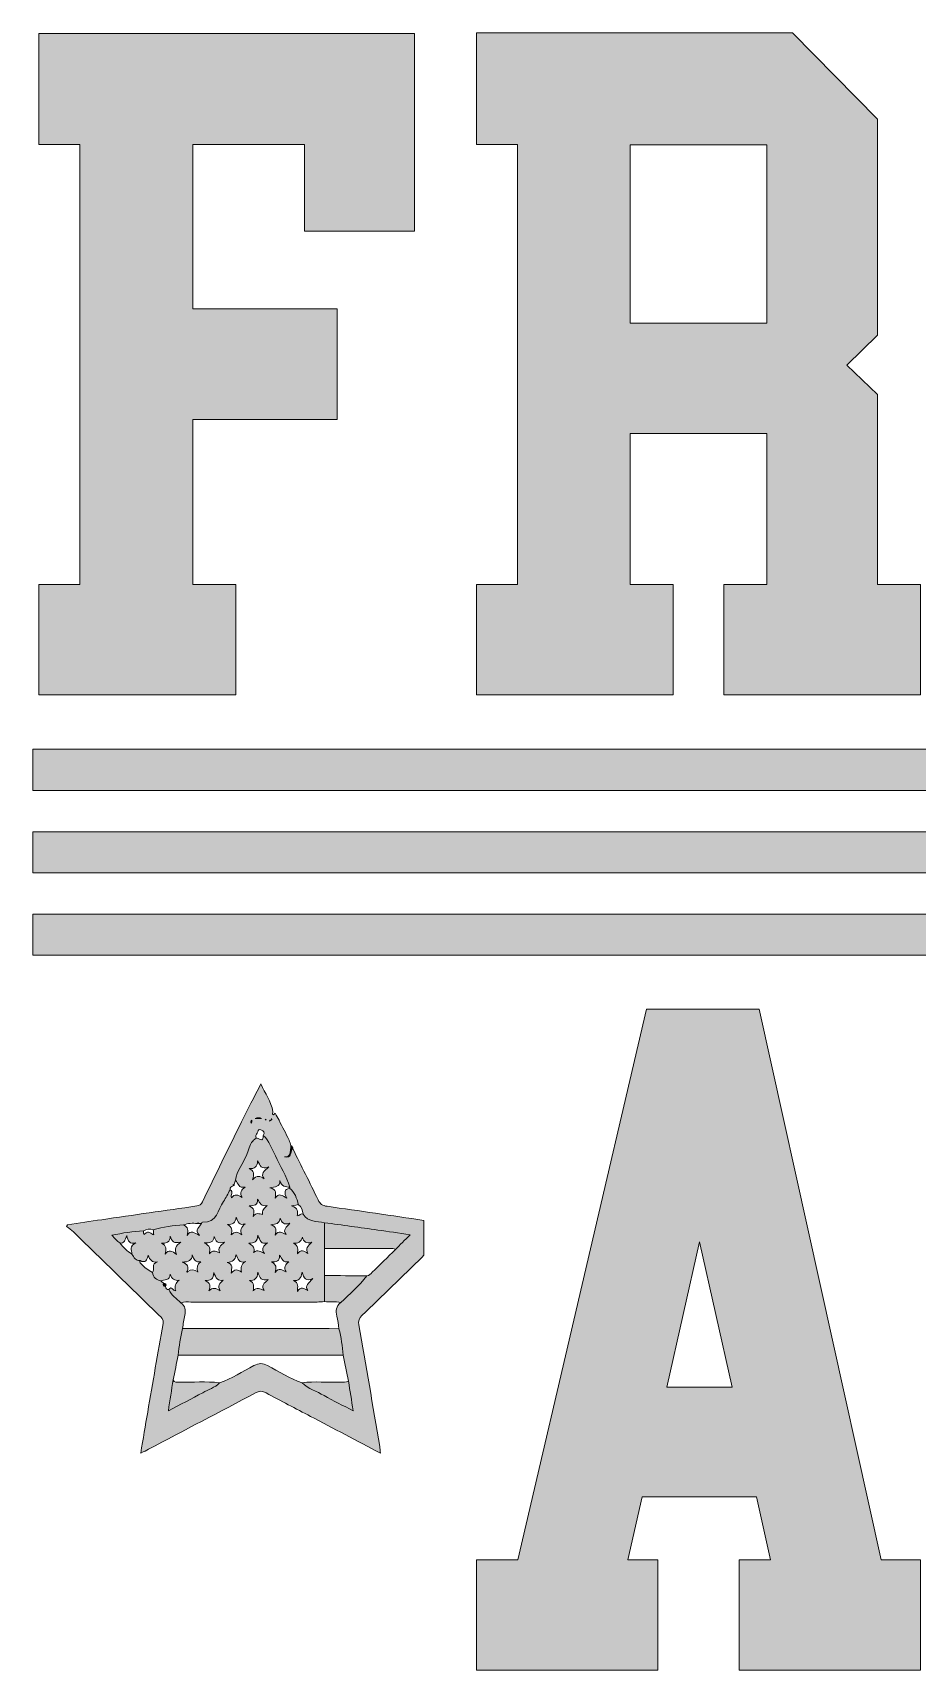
# Model space of a CAD drawing. Header units: inches. Extents: x 149 to 931, y -902 to -178.
# Drawn here: x 149 to 540, y -902 to -178 of the extents above; entities that cross this region are included whole.
import ezdxf

# ---------------------------------------------------------------- set-up
doc = ezdxf.new("R2010")
doc.units = ezdxf.units.IN
doc.header["$MEASUREMENT"] = 0
doc.layers.add('Layer 1', color=7, linetype='Continuous')

# ---------------------------------------------------------------- blocks, each defined once
blk = doc.blocks.new('block 3')
at = {"layer": 'Layer 1', "true_color": 0x2a4f7b}
h = blk.add_hatch(color=167, dxfattribs=at)
h.dxf.hatch_style = 2
h.paths.add_polyline_path([(219.31, -421.76), (238.35, -421.76), (238.35, -470.63), (151.22, -470.63), (151.22, -421.76), (169.34, -421.76), (169.34, -227), (151.22, -227), (151.22, -177.95), (317.42, -177.95), (317.42, -265.44), (268.73, -265.44), (268.73, -227), (219.31, -227), (219.31, -299.85), (283.19, -299.85), (283.19, -348.72), (219.31, -348.72)])
h = blk.add_hatch(color=167, dxfattribs=at)
h.dxf.hatch_style = 2
h.paths.add_polyline_path([(473.37, -354.95), (412.97, -354.95), (412.97, -421.76), (432, -421.76), (432, -470.63), (344.88, -470.63), (344.88, -421.76), (363, -421.76), (363, -227), (344.88, -227), (344.88, -177.58), (484.72, -177.58), (522.43, -215.84), (522.43, -311.38), (508.88, -324.74), (522.43, -337.74), (522.43, -421.76), (541.46, -421.76), (541.46, -470.63), (454.34, -470.63), (454.34, -421.76), (473.37, -421.76)])
h.paths.add_polyline_path([(473.37, -227.19), (412.97, -227.19), (412.97, -306.07), (473.37, -306.07)])
h = blk.add_hatch(color=167, dxfattribs=at)
h.dxf.hatch_style = 2
h.paths.add_polyline_path([(686.43, -421.57), (686.43, -383.32), (735.12, -383.32), (735.12, -470.63), (568.92, -470.63), (568.92, -421.76), (587.04, -421.76), (587.04, -227), (568.92, -227), (568.92, -177.95), (735.12, -177.95), (735.12, -265.44), (686.43, -265.44), (686.43, -227), (637.01, -227), (637.01, -299.85), (700.9, -299.85), (700.9, -348.72), (637.01, -348.72), (637.01, -421.57)])
h = blk.add_hatch(color=167, dxfattribs=at)
h.dxf.hatch_style = 2
h.paths.add_polyline_path([(880.09, -421.57), (880.09, -383.32), (928.78, -383.32), (928.78, -470.63), (762.58, -470.63), (762.58, -421.76), (780.7, -421.76), (780.7, -227), (762.58, -227), (762.58, -177.95), (928.78, -177.95), (928.78, -265.44), (880.09, -265.44), (880.09, -227), (830.67, -227), (830.67, -299.85), (894.55, -299.85), (894.55, -348.72), (830.67, -348.72), (830.67, -421.57)])
at = {"layer": 'Layer 1', "lineweight": 0}
for points in [[(219.31, -421.76), (238.35, -421.76), (238.35, -470.63), (151.22, -470.63), (151.22, -421.76), (169.34, -421.76), (169.34, -227), (151.22, -227), (151.22, -177.95), (317.42, -177.95), (317.42, -265.44), (268.73, -265.44), (268.73, -227), (219.31, -227), (219.31, -299.85), (283.19, -299.85), (283.19, -348.72), (219.31, -348.72), (219.31, -421.76)], [(473.37, -354.95), (412.97, -354.95), (412.97, -421.76), (432, -421.76), (432, -470.63), (344.88, -470.63), (344.88, -421.76), (363, -421.76), (363, -227), (344.88, -227), (344.88, -177.58), (484.72, -177.58), (522.43, -215.84), (522.43, -311.38), (508.88, -324.74), (522.43, -337.74), (522.43, -421.76), (541.46, -421.76), (541.46, -470.63), (454.34, -470.63), (454.34, -421.76), (473.37, -421.76), (473.37, -354.95)], [(686.43, -421.57), (686.43, -383.32), (735.12, -383.32), (735.12, -470.63), (568.92, -470.63), (568.92, -421.76), (587.04, -421.76), (587.04, -227), (568.92, -227), (568.92, -177.95), (735.12, -177.95), (735.12, -265.44), (686.43, -265.44), (686.43, -227), (637.01, -227), (637.01, -299.85), (700.9, -299.85), (700.9, -348.72), (637.01, -348.72), (637.01, -421.57), (686.43, -421.57)], [(880.09, -421.57), (880.09, -383.32), (928.78, -383.32), (928.78, -470.63), (762.58, -470.63), (762.58, -421.76), (780.7, -421.76), (780.7, -227), (762.58, -227), (762.58, -177.95), (928.78, -177.95), (928.78, -265.44), (880.09, -265.44), (880.09, -227), (830.67, -227), (830.67, -299.85), (894.55, -299.85), (894.55, -348.72), (830.67, -348.72), (830.67, -421.57), (880.09, -421.57)], [(473.37, -227.19), (412.97, -227.19), (412.97, -306.07), (473.37, -306.07), (473.37, -227.19)]]:
    blk.add_lwpolyline(points, dxfattribs=at)
blk = doc.blocks.new('block 4')
at = {"layer": 'Layer 1', "true_color": 0xce432c}
h = blk.add_hatch(color=22, dxfattribs=at)
h.dxf.hatch_style = 2
h.paths.add_polyline_path([(418.19, -825.73), (411.96, -853.55), (425.14, -853.55), (425.14, -902.42), (344.97, -902.42), (344.97, -853.55), (363.27, -853.55), (420.2, -609.74), (469.99, -609.74), (523.98, -853.55), (541.37, -853.55), (541.37, -902.42), (461.2, -902.42), (461.2, -853.55), (475.11, -853.55), (468.89, -825.73)])
h.paths.add_polyline_path([(458.09, -777.04), (443.63, -712.79), (429.17, -777.04)])
h = blk.add_hatch(color=22, dxfattribs=at)
h.dxf.hatch_style = 2
h.paths.add_polyline_path([(636.92, -853.55), (655.96, -853.55), (655.96, -902.42), (568.83, -902.42), (568.83, -853.55), (586.95, -853.55), (586.95, -658.79), (568.83, -658.79), (568.83, -609.74), (735.03, -609.74), (735.03, -697.23), (686.34, -697.23), (686.34, -658.79), (636.92, -658.79), (636.92, -731.64), (700.8, -731.64), (700.8, -780.51), (636.92, -780.51)])
at = {"layer": 'Layer 1', "lineweight": 0}
for points in [[(418.19, -825.73), (411.96, -853.55), (425.14, -853.55), (425.14, -902.42), (344.97, -902.42), (344.97, -853.55), (363.27, -853.55), (420.2, -609.74), (469.99, -609.74), (523.98, -853.55), (541.37, -853.55), (541.37, -902.42), (461.2, -902.42), (461.2, -853.55), (475.11, -853.55), (468.89, -825.73), (418.19, -825.73)], [(636.92, -853.55), (655.96, -853.55), (655.96, -902.42), (568.83, -902.42), (568.83, -853.55), (586.95, -853.55), (586.95, -658.79), (568.83, -658.79), (568.83, -609.74), (735.03, -609.74), (735.03, -697.23), (686.34, -697.23), (686.34, -658.79), (636.92, -658.79), (636.92, -731.64), (700.8, -731.64), (700.8, -780.51), (636.92, -780.51), (636.92, -853.55)], [(458.09, -777.04), (443.63, -712.79), (429.17, -777.04), (458.09, -777.04)]]:
    blk.add_lwpolyline(points, dxfattribs=at)
blk = doc.blocks.new('block 5')
at = {"layer": 'Layer 1', "true_color": 0xce432c}
h = blk.add_hatch(color=22, dxfattribs=at)
h.dxf.hatch_style = 2
h.paths.add_polyline_path([(931.48, -512.96), (148.52, -512.96), (148.52, -494.75), (931.48, -494.75)])
h = blk.add_hatch(color=22, dxfattribs=at)
h.dxf.hatch_style = 2
h.paths.add_polyline_path([(931.48, -549.47), (148.52, -549.47), (148.52, -531.26), (931.48, -531.26)])
h = blk.add_hatch(color=22, dxfattribs=at)
h.dxf.hatch_style = 2
h.paths.add_polyline_path([(931.48, -585.88), (148.52, -585.88), (148.52, -567.68), (931.48, -567.68)])
at = {"layer": 'Layer 1', "lineweight": 0}
for points in [[(931.48, -512.96), (148.52, -512.96), (148.52, -494.75), (931.48, -494.75), (931.48, -512.96)], [(931.48, -549.47), (148.52, -549.47), (148.52, -531.26), (931.48, -531.26), (931.48, -549.47)], [(931.48, -585.88), (148.52, -585.88), (148.52, -567.68), (931.48, -567.68), (931.48, -585.88)]]:
    blk.add_lwpolyline(points, dxfattribs=at)
blk = doc.blocks.new('block 7')
at = {"layer": 'Layer 1', "true_color": 0x2a4f7b}
h = blk.add_hatch(color=167, dxfattribs=at)
h.dxf.hatch_style = 2
edge = h.paths.add_edge_path()
edge.add_spline(control_points=[(321.66, -703.29), (307.39, -701.19), (293.13, -699.05), (278.84, -697.06), (276.81, -696.78), (275.69, -696.08), (274.8, -694.21), (271.16, -686.62), (267.35, -679.11), (263.61, -671.57), (263.46, -671.7), (263.22, -671.79), (263.18, -671.95), (262.49, -674.65), (262.35, -675.18), (261.1, -675.19), (262.55, -674.82), (262.61, -672.44), (262.77, -670.14), (262.52, -669.34), (262.27, -668.54), (262.02, -667.74), (260.53, -664.82), (259.03, -661.9), (257.54, -658.98), (256.95, -657.94), (256.36, -656.9), (255.76, -655.86), (255.51, -656.11), (255.15, -656.62), (255.02, -656.57), (254.29, -656.26), (254.93, -655.62), (254.78, -655.15), (254.05, -650.71), (251.35, -647.16), (249.5, -642.79), (246.49, -648.7), (243.64, -654.17), (240.92, -659.7), (235.1, -671.49), (229.34, -683.3), (223.6, -695.12), (223.06, -696.24), (222.34, -696.73), (221.11, -696.91), (207.09, -698.9), (193.08, -700.94), (179.06, -702.97), (174.03, -703.71), (169, -704.46), (163.97, -705.2), (163.97, -705.2), (163.5, -706.02), (163.5, -706.02), (164.54, -706.82), (165.66, -707.51), (166.59, -708.41), (179.2, -720.67), (191.79, -732.94), (204.38, -745.22), (205.44, -746.25), (206.53, -747.08), (206.19, -749), (203.85, -762.04), (201.64, -775.11), (199.39, -788.17), (198.38, -794.07), (197.38, -799.97), (196.3, -806.29), (197.77, -805.57), (198.76, -805.12), (199.72, -804.61), (215.53, -796.3), (231.35, -788.01), (247.13, -779.62), (248.83, -778.72), (250.12, -778.73), (251.79, -779.65), (258.31, -783.2), (264.92, -786.6), (271.49, -790.05), (281.68, -795.41), (291.87, -800.77), (302.37, -806.29), (302.26, -805.05), (302.25, -804.18), (302.1, -803.32), (299.04, -785.4), (296.01, -767.48), (292.84, -749.59), (292.51, -747.73), (292.97, -746.64), (294.24, -745.41), (303.21, -736.76), (312.12, -728.05), (321.04, -719.35), (321.25, -719.14), (321.46, -718.93), (321.66, -718.72), (321.66, -718.72), (321.66, -703.29), (321.66, -703.29)], knot_values=[0, 0, 0, 0, 1, 1, 1, 2, 2, 2, 3, 3, 3, 4, 4, 4, 5, 5, 5, 6, 6, 6, 7, 7, 7, 8, 8, 8, 9, 9, 9, 10, 10, 10, 11, 11, 11, 12, 12, 12, 13, 13, 13, 14, 14, 14, 15, 15, 15, 16, 16, 16, 17, 17, 17, 18, 18, 18, 19, 19, 19, 20, 20, 20, 21, 21, 21, 22, 22, 22, 23, 23, 23, 24, 24, 24, 25, 25, 25, 26, 26, 26, 27, 27, 27, 28, 28, 28, 29, 29, 29, 30, 30, 30, 31, 31, 31, 32, 32, 32, 33, 33, 33, 34, 34, 34, 34], degree=3, periodic=1)
edge = h.paths.add_edge_path()
edge.add_spline(control_points=[(253.99, -658.91), (254.05, -658.67), (254.1, -658.43), (254.16, -658.19), (254.66, -658.58), (254.21, -658.71), (253.99, -658.91)], knot_values=[0, 0, 0, 0, 1, 1, 1, 2, 2, 2, 2], degree=3, periodic=1)
edge = h.paths.add_edge_path()
edge.add_spline(control_points=[(253.88, -659), (253.7, -659.12), (253.52, -659.25), (253.35, -659.37), (253.22, -658.79), (253.63, -659.02), (253.88, -659)], knot_values=[0, 0, 0, 0, 1, 1, 1, 2, 2, 2, 2], degree=3, periodic=1)
edge = h.paths.add_edge_path()
edge.add_spline(control_points=[(251.68, -658.52), (251.71, -658.58), (251.74, -658.64), (251.76, -658.71), (251.67, -658.73), (251.58, -658.77), (251.5, -658.76), (251.47, -658.76), (251.44, -658.64), (251.42, -658.58), (251.42, -658.58), (251.68, -658.52), (251.68, -658.52)], knot_values=[0, 0, 0, 0, 1, 1, 1, 2, 2, 2, 3, 3, 3, 4, 4, 4, 4], degree=3, periodic=1)
edge = h.paths.add_edge_path()
edge.add_spline(control_points=[(249.75, -658.15), (249.75, -658.15), (246.93, -658.15), (246.93, -658.15), (248.1, -657.61), (248.92, -657.83), (249.75, -658.15)], knot_values=[0, 0, 0, 0, 1, 1, 1, 2, 2, 2, 2], degree=3, periodic=1)
edge = h.paths.add_edge_path()
edge.add_spline(control_points=[(245.5, -658.98), (245.46, -659.36), (245.42, -659.75), (245.37, -660.24), (244.79, -659.66), (245.06, -659.31), (245.5, -658.98)], knot_values=[0, 0, 0, 0, 1, 1, 1, 2, 2, 2, 2], degree=3, periodic=1)
edge = h.paths.add_edge_path()
edge.add_spline(control_points=[(309, -716.22), (305.59, -719.55), (302.18, -722.89), (298.77, -726.23), (298.06, -726.92), (297.45, -727.75), (296.37, -727.88), (293.1, -732.39), (288.76, -735.84), (284.82, -739.68), (282.72, -741.26), (282.51, -743.27), (283.17, -745.68), (283.65, -747.47), (283.75, -749.37), (284.03, -751.22), (284.99, -755.1), (285.61, -759.04), (285.98, -763.02), (286.73, -766.84), (287.49, -770.65), (288.24, -774.46), (288.93, -778.68), (289.61, -782.9), (290.37, -787.6), (285.84, -785.24), (281.56, -783.21), (277.48, -780.83), (274.23, -778.94), (270.46, -777.91), (267.71, -775.16), (262.24, -773.41), (257.46, -770.25), (252.44, -767.57), (250.25, -766.4), (248.62, -766.4), (246.43, -767.57), (241.42, -770.25), (236.62, -773.39), (231.16, -775.18), (229.14, -777.41), (226.25, -778.16), (223.73, -779.55), (218.84, -782.23), (213.89, -784.81), (208.54, -787.65), (209.28, -782.8), (209.96, -778.33), (210.64, -773.87), (211.4, -770.25), (212.16, -766.62), (212.92, -763), (213.16, -759), (214.03, -755.11), (214.84, -751.21), (215.15, -749.23), (215.32, -747.22), (215.8, -745.29), (216.36, -743.03), (216.08, -741.18), (214.11, -739.77), (212.19, -737.91), (209.86, -736.42), (208.72, -733.85), (207.82, -733.93), (207.38, -733.46), (207.26, -732.61), (206.42, -732.42), (206.1, -731.93), (206.43, -731.09), (206.03, -730.76), (205.63, -730.43), (205.22, -730.1), (203.15, -729.69), (201.89, -728.47), (201.5, -726.38), (199.66, -725.18), (197.75, -724.09), (196.32, -722.35), (195.95, -721.91), (195.73, -721.61), (196.09, -721.11), (194.03, -721.22), (193.24, -719.73), (192.44, -718.24), (190.41, -716.83), (188.53, -715.25), (187.06, -713.23), (185.74, -712.47), (184.84, -711.29), (183.51, -709.78), (188.37, -709.02), (192.84, -707.94), (197.49, -707.98), (198.86, -707.2), (200.31, -706.95), (201.85, -707.41), (206.23, -706.17), (210.72, -705.55), (215.26, -705.32), (217.23, -704.54), (219.27, -704.42), (221.34, -704.67), (221.58, -704.24), (221.83, -704.23), (222.08, -704.66), (222.08, -704.66), (223.15, -704.69), (223.15, -704.69), (223.33, -704.46), (223.52, -704.02), (223.69, -704.03), (230.11, -704.38), (230.51, -698.57), (232.96, -694.91), (234.06, -693.27), (234.88, -691.45), (235.83, -689.71), (235.7, -688.7), (236.43, -688.36), (237.15, -688.02), (237.06, -687.6), (237.25, -687.35), (237.64, -687.23), (237.85, -686.67), (238.06, -686.1), (238.27, -685.54), (238.88, -681.43), (241.4, -678.12), (243.13, -674.51), (244.12, -672.43), (244.23, -669.99), (245.86, -668.15), (246.33, -667.62), (246.87, -667.28), (247.34, -666.82), (247, -665.97), (247.43, -665.25), (247.89, -664.66), (248.33, -664.09), (248.12, -662.62), (249.54, -663.22), (250.65, -663.69), (251.42, -664.37), (250.55, -665.68), (253.25, -668.12), (254.38, -671.57), (255.89, -674.69), (258.1, -679.29), (260.89, -683.66), (262.32, -688.63), (262.27, -688.76), (262.22, -688.89), (262.18, -689.02), (264.55, -690.87), (265.38, -693.54), (266.04, -696.3), (267.5, -697.31), (268.03, -698.79), (268.15, -700.48), (270.29, -704.23), (274.26, -703.46), (277.58, -704.31), (285.49, -705.39), (293.41, -706.46), (301.32, -707.56), (305.86, -708.19), (310.39, -708.88), (315.61, -709.64), (313.13, -712.1), (311.07, -714.16), (309, -716.22)], knot_values=[0, 0, 0, 0, 1, 1, 1, 2, 2, 2, 3, 3, 3, 4, 4, 4, 5, 5, 5, 6, 6, 6, 7, 7, 7, 8, 8, 8, 9, 9, 9, 10, 10, 10, 11, 11, 11, 12, 12, 12, 13, 13, 13, 14, 14, 14, 15, 15, 15, 16, 16, 16, 17, 17, 17, 18, 18, 18, 19, 19, 19, 20, 20, 20, 21, 21, 21, 22, 22, 22, 23, 23, 23, 24, 24, 24, 25, 25, 25, 26, 26, 26, 27, 27, 27, 28, 28, 28, 29, 29, 29, 30, 30, 30, 31, 31, 31, 32, 32, 32, 33, 33, 33, 34, 34, 34, 35, 35, 35, 36, 36, 36, 37, 37, 37, 38, 38, 38, 39, 39, 39, 40, 40, 40, 41, 41, 41, 42, 42, 42, 43, 43, 43, 44, 44, 44, 45, 45, 45, 46, 46, 46, 47, 47, 47, 48, 48, 48, 49, 49, 49, 50, 50, 50, 51, 51, 51, 52, 52, 52, 53, 53, 53, 54, 54, 54, 55, 55, 55, 56, 56, 56, 57, 57, 57, 57], degree=3, periodic=1)
h = blk.add_hatch(color=167, dxfattribs=at)
h.dxf.hatch_style = 2
edge = h.paths.add_edge_path()
edge.add_spline(control_points=[(238.27, -685.54), (238.88, -681.43), (241.4, -678.12), (243.13, -674.51), (244.12, -672.43), (244.23, -669.99), (245.86, -668.15), (246.33, -667.62), (246.87, -667.28), (247.34, -666.82), (248.48, -666.65), (250.63, -669.3), (250.55, -665.68), (253.25, -668.12), (254.38, -671.57), (255.89, -674.69), (258.1, -679.29), (260.89, -683.66), (262.32, -688.63), (260.47, -688.46), (258.58, -688.33), (257.86, -685.63), (258.05, -688.69), (255.84, -688.23), (253.38, -688.86), (256.72, -689.49), (256.03, -691.34), (255.85, -693.42), (257.37, -690.95), (258.95, -692.26), (260.97, -693.44), (259.71, -690.96), (259.87, -689.52), (262.18, -689.02), (264.55, -690.87), (265.38, -693.54), (266.04, -696.3), (265.34, -696.44), (264.64, -696.58), (263.11, -696.89), (266, -697.83), (265.81, -699.58), (265.53, -701.28), (266.64, -701.27), (267.08, -699.94), (268.15, -700.48), (270.29, -704.23), (274.26, -703.46), (277.58, -704.31), (277.6, -708.13), (277.63, -711.96), (277.65, -715.78), (277.65, -719.74), (277.66, -723.69), (277.66, -727.65), (277.65, -731.52), (277.64, -735.39), (277.63, -739.26), (276.53, -739.32), (275.44, -739.43), (274.34, -739.43), (255.74, -739.44), (237.13, -739.43), (218.52, -739.46), (217.05, -739.46), (215.54, -739.1), (214.11, -739.77), (212.19, -737.91), (209.86, -736.42), (208.72, -733.85), (210.03, -732.06), (210.65, -734.64), (211.72, -734.33), (211.72, -734.33), (211.85, -734.42), (211.85, -734.42), (211.85, -734.42), (211.68, -734.38), (211.68, -734.38), (211.25, -732.55), (211.58, -730.98), (213.38, -729.79), (211.25, -730.07), (210.01, -729.22), (209.39, -727.06), (209.26, -730.23), (206.65, -729.26), (205.22, -730.1), (203.15, -729.69), (201.89, -728.47), (201.5, -726.38), (202.63, -725.03), (200.69, -722.43), (203.72, -721.63), (201.29, -722.05), (200.33, -720.77), (199.65, -718.69), (199.16, -720.96), (198.3, -722.23), (196.09, -721.11), (194.03, -721.22), (193.24, -719.73), (192.44, -718.24), (192.26, -716.49), (191.28, -714.53), (194.12, -713.25), (191.41, -714.01), (190.67, -712.43), (190.1, -710.04), (189.28, -711.9), (189.15, -713.74), (187.06, -713.23), (185.74, -712.47), (184.84, -711.29), (183.51, -709.78), (188.37, -709.02), (192.84, -707.94), (197.49, -707.98), (197.58, -709.52), (197.79, -709.71), (198.19, -709.25), (199.77, -707.47), (200.84, -709.28), (202.1, -709.67), (202.1, -709.67), (202.18, -709.68), (202.18, -709.68), (202.18, -709.68), (202.07, -709.63), (202.07, -709.63), (202, -708.89), (201.92, -708.15), (201.85, -707.41), (206.23, -706.17), (210.72, -705.55), (215.26, -705.32), (217.21, -706.16), (217.54, -707.68), (216.88, -709.99), (218.47, -707.13), (220.07, -709.01), (222.33, -709.96), (219.9, -707.11), (222.52, -706.22), (223.15, -704.69), (223.33, -704.46), (223.52, -704.02), (223.69, -704.03), (230.11, -704.38), (230.51, -698.57), (232.96, -694.91), (234.06, -693.27), (234.88, -691.45), (235.83, -689.71), (237.73, -690.54), (235.83, -692.01), (236.49, -693.26), (237.89, -691.49), (239.43, -691.87), (241.15, -693.12), (240.08, -691.08), (240.75, -689.73), (242.5, -688.53), (239.68, -689.24), (239.46, -686.76), (238.27, -685.54)], knot_values=[0, 0, 0, 0, 1, 1, 1, 2, 2, 2, 3, 3, 3, 4, 4, 4, 5, 5, 5, 6, 6, 6, 7, 7, 7, 8, 8, 8, 9, 9, 9, 10, 10, 10, 11, 11, 11, 12, 12, 12, 13, 13, 13, 14, 14, 14, 15, 15, 15, 16, 16, 16, 17, 17, 17, 18, 18, 18, 19, 19, 19, 20, 20, 20, 21, 21, 21, 22, 22, 22, 23, 23, 23, 24, 24, 24, 25, 25, 25, 26, 26, 26, 27, 27, 27, 28, 28, 28, 29, 29, 29, 30, 30, 30, 31, 31, 31, 32, 32, 32, 33, 33, 33, 34, 34, 34, 35, 35, 35, 36, 36, 36, 37, 37, 37, 38, 38, 38, 39, 39, 39, 40, 40, 40, 41, 41, 41, 42, 42, 42, 43, 43, 43, 44, 44, 44, 45, 45, 45, 46, 46, 46, 47, 47, 47, 48, 48, 48, 49, 49, 49, 50, 50, 50, 51, 51, 51, 52, 52, 52, 53, 53, 53, 54, 54, 54, 55, 55, 55, 55], degree=3, periodic=1)
edge = h.paths.add_edge_path()
edge.add_spline(control_points=[(217.19, -725.9), (218.59, -724.74), (220.01, -725.27), (221.43, -725.85), (221.5, -725.95), (221.56, -726.05), (221.63, -726.15), (221.63, -726.09), (221.65, -725.99), (221.61, -725.97), (221.55, -725.92), (221.45, -725.92), (221.37, -725.9), (221.18, -724.31), (221.12, -722.75), (222.97, -721.65), (220.51, -722.03), (219.82, -720.54), (219.1, -718.6), (219.03, -721.08), (217.48, -721.68), (214.69, -721.72), (217.23, -722.74), (217.47, -724.07), (217.01, -725.67), (216.66, -725.82), (216.64, -726.04), (216.88, -726.31), (216.98, -726.17), (217.08, -726.03), (217.19, -725.9)], knot_values=[0, 0, 0, 0, 1, 1, 1, 2, 2, 2, 3, 3, 3, 4, 4, 4, 5, 5, 5, 6, 6, 6, 7, 7, 7, 8, 8, 8, 9, 9, 9, 10, 10, 10, 10], degree=3, periodic=1)
edge = h.paths.add_edge_path()
edge.add_spline(control_points=[(246.16, -734.34), (247.63, -733.01), (249.18, -733.29), (250.92, -734.33), (249.39, -732.19), (250.97, -731.08), (252.74, -729.39), (249.8, -730.28), (248.98, -728.85), (248.16, -726.23), (248.03, -729.36), (246.47, -729.83), (244.46, -729.97), (246.85, -730.96), (246.21, -732.78), (246.2, -734.39), (246.2, -734.39), (245.97, -734.44), (245.97, -734.44), (245.97, -734.44), (246.16, -734.34), (246.16, -734.34)], knot_values=[0, 0, 0, 0, 1, 1, 1, 2, 2, 2, 3, 3, 3, 4, 4, 4, 5, 5, 5, 6, 6, 6, 7, 7, 7, 7], degree=3, periodic=1)
edge = h.paths.add_edge_path()
edge.add_spline(control_points=[(255.75, -726.38), (257.32, -723.92), (258.93, -725.36), (260.62, -726.08), (259.3, -724.07), (260.41, -722.85), (261.83, -721.57), (259.28, -722.22), (258.84, -720.26), (257.77, -718.7), (257.96, -721.45), (256.18, -721.6), (254.19, -721.68), (256.15, -722.76), (256.66, -724.13), (255.75, -726.38)], knot_values=[0, 0, 0, 0, 1, 1, 1, 2, 2, 2, 3, 3, 3, 4, 4, 4, 5, 5, 5, 5], degree=3, periodic=1)
edge = h.paths.add_edge_path()
edge.add_spline(control_points=[(242.64, -721.51), (239.76, -722.48), (239.47, -720.27), (238.42, -718.48), (238.27, -721.05), (236.76, -721.68), (234.62, -721.92), (237.38, -722.51), (236.44, -724.49), (236.4, -726.59), (237.86, -724.83), (239.18, -724.8), (240.96, -726.28), (240.34, -724.03), (240.8, -722.67), (242.64, -721.51)], knot_values=[0, 0, 0, 0, 1, 1, 1, 2, 2, 2, 3, 3, 3, 4, 4, 4, 5, 5, 5, 5], degree=3, periodic=1)
edge = h.paths.add_edge_path()
edge.add_spline(control_points=[(246.02, -701.52), (247.33, -699.72), (248.83, -700.36), (250.28, -700.69), (249.92, -698.94), (250.98, -697.83), (252.27, -696.66), (249.81, -697.34), (249.08, -695.63), (248.06, -693.9), (248.26, -696.67), (246.42, -696.65), (244.29, -696.89), (246.68, -697.84), (246.74, -699.36), (246.02, -701.52)], knot_values=[0, 0, 0, 0, 1, 1, 1, 2, 2, 2, 3, 3, 3, 4, 4, 4, 5, 5, 5, 5], degree=3, periodic=1)
edge = h.paths.add_edge_path()
edge.add_spline(control_points=[(263.92, -729.93), (266.41, -730.91), (265.72, -732.79), (265.63, -734.77), (267.08, -732.29), (268.59, -733.53), (270.31, -734.38), (268.83, -732.18), (270.54, -731.07), (272.45, -729.03), (269.32, -730.41), (268.51, -728.97), (267.73, -726.19), (267.29, -729.24), (266.13, -730.11), (263.92, -729.93)], knot_values=[0, 0, 0, 0, 1, 1, 1, 2, 2, 2, 3, 3, 3, 4, 4, 4, 5, 5, 5, 5], degree=3, periodic=1)
edge = h.paths.add_edge_path()
edge.add_spline(control_points=[(226.41, -734.49), (228.07, -732.97), (229.69, -733.12), (231.49, -734.42), (230.22, -732.34), (231.18, -731.07), (232.81, -729.82), (230.51, -730.18), (229.55, -728.91), (228.7, -726.29), (228.53, -729.36), (227.16, -729.98), (224.88, -729.89), (226.98, -731), (227.5, -732.39), (226.41, -734.49)], knot_values=[0, 0, 0, 0, 1, 1, 1, 2, 2, 2, 3, 3, 3, 4, 4, 4, 5, 5, 5, 5], degree=3, periodic=1)
edge = h.paths.add_edge_path()
edge.add_spline(control_points=[(244.29, -680.32), (246.63, -681.22), (246.54, -682.87), (245.81, -685.29), (247.7, -683.32), (249.18, -683.5), (251.01, -684.94), (249.16, -682.6), (250.96, -681.52), (252.94, -679.64), (249.67, -680.95), (249.14, -678.96), (248.06, -677), (247.95, -679.75), (246.65, -680.49), (244.29, -680.32)], knot_values=[0, 0, 0, 0, 1, 1, 1, 2, 2, 2, 3, 3, 3, 4, 4, 4, 5, 5, 5, 5], degree=3, periodic=1)
edge = h.paths.add_edge_path()
edge.add_spline(control_points=[(209.39, -710.3), (209.3, -713), (207.66, -713.4), (205.52, -713.43), (207.77, -714.45), (207.66, -716.13), (207.14, -718.17), (208.68, -716.1), (210.17, -716.81), (212.21, -718.4), (210.95, -715.93), (211.75, -714.56), (214.07, -712.89), (210.92, -713.73), (210.01, -712.51), (209.39, -710.3)], knot_values=[0, 0, 0, 0, 1, 1, 1, 2, 2, 2, 3, 3, 3, 4, 4, 4, 5, 5, 5, 5], degree=3, periodic=1)
edge = h.paths.add_edge_path()
edge.add_spline(control_points=[(255.83, -709.85), (257.41, -707.47), (258.95, -708.83), (260.64, -709.53), (258.97, -707.29), (260.92, -706.28), (262.37, -704.52), (259.59, -705.58), (258.76, -704.14), (258, -702.29), (257.77, -704.74), (256.1, -705.02), (253.96, -705.23), (256.65, -706), (256.19, -707.75), (255.83, -709.85)], knot_values=[0, 0, 0, 0, 1, 1, 1, 2, 2, 2, 3, 3, 3, 4, 4, 4, 5, 5, 5, 5], degree=3, periodic=1)
edge = h.paths.add_edge_path()
edge.add_spline(control_points=[(246.26, -717.56), (248.08, -715.91), (249.38, -717.24), (251.08, -717.93), (249.32, -715.67), (250.79, -714.58), (252.44, -713.16), (249.63, -714.18), (249.12, -712.18), (248.13, -709.88), (248.03, -712.83), (246.5, -713.38), (244.11, -713.37), (245.93, -714.47), (247.03, -715.45), (246.26, -717.56)], knot_values=[0, 0, 0, 0, 1, 1, 1, 2, 2, 2, 3, 3, 3, 4, 4, 4, 5, 5, 5, 5], degree=3, periodic=1)
edge = h.paths.add_edge_path()
edge.add_spline(control_points=[(241.06, -709.72), (240.07, -707.63), (240.94, -706.24), (242.56, -704.78), (239.89, -705.8), (239.38, -703.92), (238.49, -701.86), (238.26, -704.5), (236.8, -705.11), (234.72, -705.14), (236.8, -706.19), (236.94, -707.73), (236.32, -709.71), (237.95, -708.11), (239.43, -708.25), (241.06, -709.72)], knot_values=[0, 0, 0, 0, 1, 1, 1, 2, 2, 2, 3, 3, 3, 4, 4, 4, 5, 5, 5, 5], degree=3, periodic=1)
edge = h.paths.add_edge_path()
edge.add_spline(control_points=[(224.35, -713.23), (227.07, -714.42), (227.12, -716.06), (226.68, -718.15), (227.93, -716.24), (229.37, -716.79), (231.13, -717.62), (230.5, -715.6), (231.46, -714.45), (233.41, -712.89), (230.3, -713.87), (229.54, -712.31), (228.75, -710.43), (228.65, -712.99), (227.06, -713.36), (224.35, -713.23)], knot_values=[0, 0, 0, 0, 1, 1, 1, 2, 2, 2, 3, 3, 3, 4, 4, 4, 5, 5, 5, 5], degree=3, periodic=1)
edge = h.paths.add_edge_path()
edge.add_spline(control_points=[(267.85, -710.69), (267.36, -712.94), (265.93, -713.46), (263.89, -713.43), (266.13, -714.39), (265.9, -716.14), (265.65, -718.13), (267.15, -715.89), (268.64, -716.97), (270.29, -717.92), (269, -715.79), (270.31, -714.58), (272.1, -713), (269.53, -713.57), (268.36, -712.82), (267.85, -710.69)], knot_values=[0, 0, 0, 0, 1, 1, 1, 2, 2, 2, 3, 3, 3, 4, 4, 4, 5, 5, 5, 5], degree=3, periodic=1)
h = blk.add_hatch(color=167, dxfattribs=at)
h.dxf.hatch_style = 2
edge = h.paths.add_edge_path()
edge.add_spline(control_points=[(263.61, -671.57), (263.46, -671.7), (263.22, -671.79), (263.18, -671.95), (262.32, -675.31), (262.32, -675.31), (259.95, -675.13), (262.53, -675.86), (262.58, -672.93), (262.77, -670.14), (263.29, -670.48), (263.67, -670.9), (263.61, -671.57)], knot_values=[0, 0, 0, 0, 1, 1, 1, 2, 2, 2, 3, 3, 3, 4, 4, 4, 4], degree=3, periodic=1)
h = blk.add_hatch(color=167, dxfattribs=at)
h.dxf.hatch_style = 2
edge = h.paths.add_edge_path()
edge.add_spline(control_points=[(237.64, -687.23), (237.76, -687.67), (237.7, -688), (237.15, -688.02), (237.06, -687.6), (237.25, -687.35), (237.64, -687.23)], knot_values=[0, 0, 0, 0, 1, 1, 1, 2, 2, 2, 2], degree=3, periodic=1)
h = blk.add_hatch(color=167, dxfattribs=at)
h.dxf.hatch_style = 2
edge = h.paths.add_edge_path()
edge.add_spline(control_points=[(222.08, -704.66), (221.84, -704.66), (221.59, -704.67), (221.34, -704.67), (221.58, -704.24), (221.83, -704.23), (222.08, -704.66)], knot_values=[0, 0, 0, 0, 1, 1, 1, 2, 2, 2, 2], degree=3, periodic=1)
at = {"layer": 'Layer 1', "true_color": 0xce432c}
h = blk.add_hatch(color=22, dxfattribs=at)
h.dxf.hatch_style = 2
edge = h.paths.add_edge_path()
edge.add_spline(control_points=[(277.65, -715.78), (277.63, -711.96), (277.6, -708.13), (277.58, -704.31), (285.49, -705.39), (293.41, -706.46), (301.32, -707.56), (305.86, -708.19), (310.39, -708.88), (315.61, -709.64), (313.13, -712.1), (311.07, -714.16), (309, -716.22), (308.39, -715.42), (307.52, -715.78), (306.77, -715.77), (297.07, -715.76), (287.36, -715.77), (277.65, -715.78)], knot_values=[0, 0, 0, 0, 1, 1, 1, 2, 2, 2, 3, 3, 3, 4, 4, 4, 5, 5, 5, 6, 6, 6, 6], degree=3, periodic=1)
at = {"layer": 'Layer 1', "true_color": 0x2a4f7b}
h = blk.add_hatch(color=167, dxfattribs=at)
h.dxf.hatch_style = 2
edge = h.paths.add_edge_path()
edge.add_spline(control_points=[(206.43, -731.09), (207.27, -731.29), (207.88, -731.62), (207.26, -732.61), (206.42, -732.42), (206.1, -731.93), (206.43, -731.09)], knot_values=[0, 0, 0, 0, 1, 1, 1, 2, 2, 2, 2], degree=3, periodic=1)
at = {"layer": 'Layer 1', "true_color": 0xce432c}
h = blk.add_hatch(color=22, dxfattribs=at)
h.dxf.hatch_style = 2
edge = h.paths.add_edge_path()
edge.add_spline(control_points=[(277.66, -727.65), (283.9, -727.73), (290.13, -727.8), (296.36, -727.88), (293.1, -732.39), (288.76, -735.84), (284.82, -739.68), (282.45, -738.98), (280.01, -739.67), (277.62, -739.26), (277.64, -735.39), (277.65, -731.52), (277.66, -727.65)], knot_values=[0, 0, 0, 0, 1, 1, 1, 2, 2, 2, 3, 3, 3, 4, 4, 4, 4], degree=3, periodic=1)
h = blk.add_hatch(color=22, dxfattribs=at)
h.dxf.hatch_style = 2
edge = h.paths.add_edge_path()
edge.add_spline(control_points=[(212.92, -763), (213.16, -759), (214.03, -755.11), (214.84, -751.21), (237.9, -751.21), (260.97, -751.21), (284.03, -751.22), (284.99, -755.1), (285.61, -759.04), (285.98, -763.02), (261.62, -763.01), (237.27, -763.01), (212.92, -763)], knot_values=[0, 0, 0, 0, 1, 1, 1, 2, 2, 2, 3, 3, 3, 4, 4, 4, 4], degree=3, periodic=1)
h = blk.add_hatch(color=22, dxfattribs=at)
h.dxf.hatch_style = 2
edge = h.paths.add_edge_path()
edge.add_spline(control_points=[(210.64, -773.87), (211.19, -775.34), (212.46, -774.81), (213.47, -774.85), (219.37, -775.08), (225.28, -774.44), (231.16, -775.18), (229.14, -777.41), (226.25, -778.16), (223.73, -779.55), (218.84, -782.23), (213.89, -784.81), (208.54, -787.65), (209.28, -782.8), (209.96, -778.33), (210.64, -773.87)], knot_values=[0, 0, 0, 0, 1, 1, 1, 2, 2, 2, 3, 3, 3, 4, 4, 4, 5, 5, 5, 5], degree=3, periodic=1)
h = blk.add_hatch(color=22, dxfattribs=at)
h.dxf.hatch_style = 2
edge = h.paths.add_edge_path()
edge.add_spline(control_points=[(267.71, -775.16), (273.37, -774.5), (279.05, -775.04), (284.72, -774.85), (285.9, -774.81), (287.13, -775.11), (288.24, -774.46), (288.93, -778.68), (289.61, -782.9), (290.37, -787.6), (285.84, -785.24), (281.56, -783.21), (277.48, -780.83), (274.23, -778.94), (270.46, -777.91), (267.71, -775.16)], knot_values=[0, 0, 0, 0, 1, 1, 1, 2, 2, 2, 3, 3, 3, 4, 4, 4, 5, 5, 5, 5], degree=3, periodic=1)
at = {"layer": 'Layer 1', "lineweight": 0}
for points, knots in [([(321.66, -703.29), (307.39, -701.19), (293.13, -699.05), (278.84, -697.06), (276.81, -696.78), (275.69, -696.08), (274.8, -694.21), (271.16, -686.62), (267.35, -679.11), (263.61, -671.57), (263.46, -671.7), (263.22, -671.79), (263.18, -671.95), (262.49, -674.65), (262.35, -675.18), (261.1, -675.19), (262.55, -674.82), (262.61, -672.44), (262.77, -670.14), (262.52, -669.34), (262.27, -668.54), (262.02, -667.74), (260.53, -664.82), (259.03, -661.9), (257.54, -658.98), (256.95, -657.94), (256.36, -656.9), (255.76, -655.86), (255.51, -656.11), (255.15, -656.62), (255.02, -656.57), (254.29, -656.26), (254.93, -655.62), (254.78, -655.15), (254.05, -650.71), (251.35, -647.16), (249.5, -642.79), (246.49, -648.7), (243.64, -654.17), (240.92, -659.7), (235.1, -671.49), (229.34, -683.3), (223.6, -695.12), (223.06, -696.24), (222.34, -696.73), (221.11, -696.91), (207.09, -698.9), (193.08, -700.94), (179.06, -702.97), (174.03, -703.71), (169, -704.46), (163.97, -705.2), (163.97, -705.2), (163.5, -706.02), (163.5, -706.02), (164.54, -706.82), (165.66, -707.51), (166.59, -708.41), (179.2, -720.67), (191.79, -732.94), (204.38, -745.22), (205.44, -746.25), (206.53, -747.08), (206.19, -749), (203.85, -762.04), (201.64, -775.11), (199.39, -788.17), (198.38, -794.07), (197.38, -799.97), (196.3, -806.29), (197.77, -805.57), (198.76, -805.12), (199.72, -804.61), (215.53, -796.3), (231.35, -788.01), (247.13, -779.62), (248.83, -778.72), (250.12, -778.73), (251.79, -779.65), (258.31, -783.2), (264.92, -786.6), (271.49, -790.05), (281.68, -795.41), (291.87, -800.77), (302.37, -806.29), (302.26, -805.05), (302.25, -804.18), (302.1, -803.32), (299.04, -785.4), (296.01, -767.48), (292.84, -749.59), (292.51, -747.73), (292.97, -746.64), (294.24, -745.41), (303.21, -736.76), (312.12, -728.05), (321.04, -719.35), (321.25, -719.14), (321.46, -718.93), (321.66, -718.72), (321.66, -718.72), (321.66, -703.29), (321.66, -703.29)], [0, 0, 0, 0, 1, 1, 1, 2, 2, 2, 3, 3, 3, 4, 4, 4, 5, 5, 5, 6, 6, 6, 7, 7, 7, 8, 8, 8, 9, 9, 9, 10, 10, 10, 11, 11, 11, 12, 12, 12, 13, 13, 13, 14, 14, 14, 15, 15, 15, 16, 16, 16, 17, 17, 17, 18, 18, 18, 19, 19, 19, 20, 20, 20, 21, 21, 21, 22, 22, 22, 23, 23, 23, 24, 24, 24, 25, 25, 25, 26, 26, 26, 27, 27, 27, 28, 28, 28, 29, 29, 29, 30, 30, 30, 31, 31, 31, 32, 32, 32, 33, 33, 33, 34, 34, 34, 34]), ([(245.5, -658.98), (245.46, -659.36), (245.42, -659.75), (245.37, -660.24), (244.79, -659.66), (245.06, -659.31), (245.5, -658.98)], [0, 0, 0, 0, 1, 1, 1, 2, 2, 2, 2]), ([(249.75, -658.15), (249.75, -658.15), (246.93, -658.15), (246.93, -658.15), (248.1, -657.61), (248.92, -657.83), (249.75, -658.15)], [0, 0, 0, 0, 1, 1, 1, 2, 2, 2, 2]), ([(251.68, -658.52), (251.71, -658.58), (251.74, -658.64), (251.76, -658.71), (251.67, -658.73), (251.58, -658.77), (251.5, -658.76), (251.47, -658.76), (251.44, -658.64), (251.42, -658.58), (251.42, -658.58), (251.68, -658.52), (251.68, -658.52)], [0, 0, 0, 0, 1, 1, 1, 2, 2, 2, 3, 3, 3, 4, 4, 4, 4]), ([(253.88, -659), (253.7, -659.12), (253.52, -659.25), (253.35, -659.37), (253.22, -658.79), (253.63, -659.02), (253.88, -659)], [0, 0, 0, 0, 1, 1, 1, 2, 2, 2, 2]), ([(253.99, -658.91), (254.05, -658.67), (254.1, -658.43), (254.16, -658.19), (254.66, -658.58), (254.21, -658.71), (253.99, -658.91)], [0, 0, 0, 0, 1, 1, 1, 2, 2, 2, 2]), ([(309, -716.22), (305.59, -719.55), (302.18, -722.89), (298.77, -726.23), (298.06, -726.92), (297.45, -727.75), (296.37, -727.88), (293.1, -732.39), (288.76, -735.84), (284.82, -739.68), (282.72, -741.26), (282.51, -743.27), (283.17, -745.68), (283.65, -747.47), (283.75, -749.37), (284.03, -751.22), (284.99, -755.1), (285.61, -759.04), (285.98, -763.02), (286.73, -766.84), (287.49, -770.65), (288.24, -774.46), (288.93, -778.68), (289.61, -782.9), (290.37, -787.6), (285.84, -785.24), (281.56, -783.21), (277.48, -780.83), (274.23, -778.94), (270.46, -777.91), (267.71, -775.16), (262.24, -773.41), (257.46, -770.25), (252.44, -767.57), (250.25, -766.4), (248.62, -766.4), (246.43, -767.57), (241.42, -770.25), (236.62, -773.39), (231.16, -775.18), (229.14, -777.41), (226.25, -778.16), (223.73, -779.55), (218.84, -782.23), (213.89, -784.81), (208.54, -787.65), (209.28, -782.8), (209.96, -778.33), (210.64, -773.87), (211.4, -770.25), (212.16, -766.62), (212.92, -763), (213.16, -759), (214.03, -755.11), (214.84, -751.21), (215.15, -749.23), (215.32, -747.22), (215.8, -745.29), (216.36, -743.03), (216.08, -741.18), (214.11, -739.77), (212.19, -737.91), (209.86, -736.42), (208.72, -733.85), (207.82, -733.93), (207.38, -733.46), (207.26, -732.61), (206.42, -732.42), (206.1, -731.93), (206.43, -731.09), (206.03, -730.76), (205.63, -730.43), (205.22, -730.1), (203.15, -729.69), (201.89, -728.47), (201.5, -726.38), (199.66, -725.18), (197.75, -724.09), (196.32, -722.35), (195.95, -721.91), (195.73, -721.61), (196.09, -721.11), (194.03, -721.22), (193.24, -719.73), (192.44, -718.24), (190.41, -716.83), (188.53, -715.25), (187.06, -713.23), (185.74, -712.47), (184.84, -711.29), (183.51, -709.78), (188.37, -709.02), (192.84, -707.94), (197.49, -707.98), (198.86, -707.2), (200.31, -706.95), (201.85, -707.41), (206.23, -706.17), (210.72, -705.55), (215.26, -705.32), (217.23, -704.54), (219.27, -704.42), (221.34, -704.67), (221.58, -704.24), (221.83, -704.23), (222.08, -704.66), (222.08, -704.66), (223.15, -704.69), (223.15, -704.69), (223.33, -704.46), (223.52, -704.02), (223.69, -704.03), (230.11, -704.38), (230.51, -698.57), (232.96, -694.91), (234.06, -693.27), (234.88, -691.45), (235.83, -689.71), (235.7, -688.7), (236.43, -688.36), (237.15, -688.02), (237.06, -687.6), (237.25, -687.35), (237.64, -687.23), (237.85, -686.67), (238.06, -686.1), (238.27, -685.54), (238.88, -681.43), (241.4, -678.12), (243.13, -674.51), (244.12, -672.43), (244.23, -669.99), (245.86, -668.15), (246.33, -667.62), (246.87, -667.28), (247.34, -666.82), (247, -665.97), (247.43, -665.25), (247.89, -664.66), (248.33, -664.09), (248.12, -662.62), (249.54, -663.22), (250.65, -663.69), (251.42, -664.37), (250.55, -665.68), (253.25, -668.12), (254.38, -671.57), (255.89, -674.69), (258.1, -679.29), (260.89, -683.66), (262.32, -688.63), (262.27, -688.76), (262.22, -688.89), (262.18, -689.02), (264.55, -690.87), (265.38, -693.54), (266.04, -696.3), (267.5, -697.31), (268.03, -698.79), (268.15, -700.48), (270.29, -704.23), (274.26, -703.46), (277.58, -704.31), (285.49, -705.39), (293.41, -706.46), (301.32, -707.56), (305.86, -708.19), (310.39, -708.88), (315.61, -709.64), (313.13, -712.1), (311.07, -714.16), (309, -716.22)], [0, 0, 0, 0, 1, 1, 1, 2, 2, 2, 3, 3, 3, 4, 4, 4, 5, 5, 5, 6, 6, 6, 7, 7, 7, 8, 8, 8, 9, 9, 9, 10, 10, 10, 11, 11, 11, 12, 12, 12, 13, 13, 13, 14, 14, 14, 15, 15, 15, 16, 16, 16, 17, 17, 17, 18, 18, 18, 19, 19, 19, 20, 20, 20, 21, 21, 21, 22, 22, 22, 23, 23, 23, 24, 24, 24, 25, 25, 25, 26, 26, 26, 27, 27, 27, 28, 28, 28, 29, 29, 29, 30, 30, 30, 31, 31, 31, 32, 32, 32, 33, 33, 33, 34, 34, 34, 35, 35, 35, 36, 36, 36, 37, 37, 37, 38, 38, 38, 39, 39, 39, 40, 40, 40, 41, 41, 41, 42, 42, 42, 43, 43, 43, 44, 44, 44, 45, 45, 45, 46, 46, 46, 47, 47, 47, 48, 48, 48, 49, 49, 49, 50, 50, 50, 51, 51, 51, 52, 52, 52, 53, 53, 53, 54, 54, 54, 55, 55, 55, 56, 56, 56, 57, 57, 57, 57]), ([(238.27, -685.54), (238.88, -681.43), (241.4, -678.12), (243.13, -674.51), (244.12, -672.43), (244.23, -669.99), (245.86, -668.15), (246.33, -667.62), (246.87, -667.28), (247.34, -666.82), (248.48, -666.65), (250.63, -669.3), (250.55, -665.68), (253.25, -668.12), (254.38, -671.57), (255.89, -674.69), (258.1, -679.29), (260.89, -683.66), (262.32, -688.63), (260.47, -688.46), (258.58, -688.33), (257.86, -685.63), (258.05, -688.69), (255.84, -688.23), (253.38, -688.86), (256.72, -689.49), (256.03, -691.34), (255.85, -693.42), (257.37, -690.95), (258.95, -692.26), (260.97, -693.44), (259.71, -690.96), (259.87, -689.52), (262.18, -689.02), (264.55, -690.87), (265.38, -693.54), (266.04, -696.3), (265.34, -696.44), (264.64, -696.58), (263.11, -696.89), (266, -697.83), (265.81, -699.58), (265.53, -701.28), (266.64, -701.27), (267.08, -699.94), (268.15, -700.48), (270.29, -704.23), (274.26, -703.46), (277.58, -704.31), (277.6, -708.13), (277.63, -711.96), (277.65, -715.78), (277.65, -719.74), (277.66, -723.69), (277.66, -727.65), (277.65, -731.52), (277.64, -735.39), (277.63, -739.26), (276.53, -739.32), (275.44, -739.43), (274.34, -739.43), (255.74, -739.44), (237.13, -739.43), (218.52, -739.46), (217.05, -739.46), (215.54, -739.1), (214.11, -739.77), (212.19, -737.91), (209.86, -736.42), (208.72, -733.85), (210.03, -732.06), (210.65, -734.64), (211.72, -734.33), (211.72, -734.33), (211.85, -734.42), (211.85, -734.42), (211.85, -734.42), (211.68, -734.38), (211.68, -734.38), (211.25, -732.55), (211.58, -730.98), (213.38, -729.79), (211.25, -730.07), (210.01, -729.22), (209.39, -727.06), (209.26, -730.23), (206.65, -729.26), (205.22, -730.1), (203.15, -729.69), (201.89, -728.47), (201.5, -726.38), (202.63, -725.03), (200.69, -722.43), (203.72, -721.63), (201.29, -722.05), (200.33, -720.77), (199.65, -718.69), (199.16, -720.96), (198.3, -722.23), (196.09, -721.11), (194.03, -721.22), (193.24, -719.73), (192.44, -718.24), (192.26, -716.49), (191.28, -714.53), (194.12, -713.25), (191.41, -714.01), (190.67, -712.43), (190.1, -710.04), (189.28, -711.9), (189.15, -713.74), (187.06, -713.23), (185.74, -712.47), (184.84, -711.29), (183.51, -709.78), (188.37, -709.02), (192.84, -707.94), (197.49, -707.98), (197.58, -709.52), (197.79, -709.71), (198.19, -709.25), (199.77, -707.47), (200.84, -709.28), (202.1, -709.67), (202.1, -709.67), (202.18, -709.68), (202.18, -709.68), (202.18, -709.68), (202.07, -709.63), (202.07, -709.63), (202, -708.89), (201.92, -708.15), (201.85, -707.41), (206.23, -706.17), (210.72, -705.55), (215.26, -705.32), (217.21, -706.16), (217.54, -707.68), (216.88, -709.99), (218.47, -707.13), (220.07, -709.01), (222.33, -709.96), (219.9, -707.11), (222.52, -706.22), (223.15, -704.69), (223.33, -704.46), (223.52, -704.02), (223.69, -704.03), (230.11, -704.38), (230.51, -698.57), (232.96, -694.91), (234.06, -693.27), (234.88, -691.45), (235.83, -689.71), (237.73, -690.54), (235.83, -692.01), (236.49, -693.26), (237.89, -691.49), (239.43, -691.87), (241.15, -693.12), (240.08, -691.08), (240.75, -689.73), (242.5, -688.53), (239.68, -689.24), (239.46, -686.76), (238.27, -685.54)], [0, 0, 0, 0, 1, 1, 1, 2, 2, 2, 3, 3, 3, 4, 4, 4, 5, 5, 5, 6, 6, 6, 7, 7, 7, 8, 8, 8, 9, 9, 9, 10, 10, 10, 11, 11, 11, 12, 12, 12, 13, 13, 13, 14, 14, 14, 15, 15, 15, 16, 16, 16, 17, 17, 17, 18, 18, 18, 19, 19, 19, 20, 20, 20, 21, 21, 21, 22, 22, 22, 23, 23, 23, 24, 24, 24, 25, 25, 25, 26, 26, 26, 27, 27, 27, 28, 28, 28, 29, 29, 29, 30, 30, 30, 31, 31, 31, 32, 32, 32, 33, 33, 33, 34, 34, 34, 35, 35, 35, 36, 36, 36, 37, 37, 37, 38, 38, 38, 39, 39, 39, 40, 40, 40, 41, 41, 41, 42, 42, 42, 43, 43, 43, 44, 44, 44, 45, 45, 45, 46, 46, 46, 47, 47, 47, 48, 48, 48, 49, 49, 49, 50, 50, 50, 51, 51, 51, 52, 52, 52, 53, 53, 53, 54, 54, 54, 55, 55, 55, 55]), ([(263.61, -671.57), (263.46, -671.7), (263.22, -671.79), (263.18, -671.95), (262.32, -675.31), (262.32, -675.31), (259.95, -675.13), (262.53, -675.86), (262.58, -672.93), (262.77, -670.14), (263.29, -670.48), (263.67, -670.9), (263.61, -671.57)], [0, 0, 0, 0, 1, 1, 1, 2, 2, 2, 3, 3, 3, 4, 4, 4, 4]), ([(244.29, -680.32), (246.63, -681.22), (246.54, -682.87), (245.81, -685.29), (247.7, -683.32), (249.18, -683.5), (251.01, -684.94), (249.16, -682.6), (250.96, -681.52), (252.94, -679.64), (249.67, -680.95), (249.14, -678.96), (248.06, -677), (247.95, -679.75), (246.65, -680.49), (244.29, -680.32)], [0, 0, 0, 0, 1, 1, 1, 2, 2, 2, 3, 3, 3, 4, 4, 4, 5, 5, 5, 5]), ([(237.64, -687.23), (237.76, -687.67), (237.7, -688), (237.15, -688.02), (237.06, -687.6), (237.25, -687.35), (237.64, -687.23)], [0, 0, 0, 0, 1, 1, 1, 2, 2, 2, 2]), ([(246.02, -701.52), (247.33, -699.72), (248.83, -700.36), (250.28, -700.69), (249.92, -698.94), (250.98, -697.83), (252.27, -696.66), (249.81, -697.34), (249.08, -695.63), (248.06, -693.9), (248.26, -696.67), (246.42, -696.65), (244.29, -696.89), (246.68, -697.84), (246.74, -699.36), (246.02, -701.52)], [0, 0, 0, 0, 1, 1, 1, 2, 2, 2, 3, 3, 3, 4, 4, 4, 5, 5, 5, 5]), ([(241.06, -709.72), (240.07, -707.63), (240.94, -706.24), (242.56, -704.78), (239.89, -705.8), (239.38, -703.92), (238.49, -701.86), (238.26, -704.5), (236.8, -705.11), (234.72, -705.14), (236.8, -706.19), (236.94, -707.73), (236.32, -709.71), (237.95, -708.11), (239.43, -708.25), (241.06, -709.72)], [0, 0, 0, 0, 1, 1, 1, 2, 2, 2, 3, 3, 3, 4, 4, 4, 5, 5, 5, 5]), ([(255.83, -709.85), (257.41, -707.47), (258.95, -708.83), (260.64, -709.53), (258.97, -707.29), (260.92, -706.28), (262.37, -704.52), (259.59, -705.58), (258.76, -704.14), (258, -702.29), (257.77, -704.74), (256.1, -705.02), (253.96, -705.23), (256.65, -706), (256.19, -707.75), (255.83, -709.85)], [0, 0, 0, 0, 1, 1, 1, 2, 2, 2, 3, 3, 3, 4, 4, 4, 5, 5, 5, 5]), ([(209.39, -710.3), (209.3, -713), (207.66, -713.4), (205.52, -713.43), (207.77, -714.45), (207.66, -716.13), (207.14, -718.17), (208.68, -716.1), (210.17, -716.81), (212.21, -718.4), (210.95, -715.93), (211.75, -714.56), (214.07, -712.89), (210.92, -713.73), (210.01, -712.51), (209.39, -710.3)], [0, 0, 0, 0, 1, 1, 1, 2, 2, 2, 3, 3, 3, 4, 4, 4, 5, 5, 5, 5]), ([(222.08, -704.66), (221.84, -704.66), (221.59, -704.67), (221.34, -704.67), (221.58, -704.24), (221.83, -704.23), (222.08, -704.66)], [0, 0, 0, 0, 1, 1, 1, 2, 2, 2, 2]), ([(246.26, -717.56), (248.08, -715.91), (249.38, -717.24), (251.08, -717.93), (249.32, -715.67), (250.79, -714.58), (252.44, -713.16), (249.63, -714.18), (249.12, -712.18), (248.13, -709.88), (248.03, -712.83), (246.5, -713.38), (244.11, -713.37), (245.93, -714.47), (247.03, -715.45), (246.26, -717.56)], [0, 0, 0, 0, 1, 1, 1, 2, 2, 2, 3, 3, 3, 4, 4, 4, 5, 5, 5, 5]), ([(277.65, -715.78), (277.63, -711.96), (277.6, -708.13), (277.58, -704.31), (285.49, -705.39), (293.41, -706.46), (301.32, -707.56), (305.86, -708.19), (310.39, -708.88), (315.61, -709.64), (313.13, -712.1), (311.07, -714.16), (309, -716.22), (308.39, -715.42), (307.52, -715.78), (306.77, -715.77), (297.07, -715.76), (287.36, -715.77), (277.65, -715.78)], [0, 0, 0, 0, 1, 1, 1, 2, 2, 2, 3, 3, 3, 4, 4, 4, 5, 5, 5, 6, 6, 6, 6]), ([(224.35, -713.23), (227.07, -714.42), (227.12, -716.06), (226.68, -718.15), (227.93, -716.24), (229.37, -716.79), (231.13, -717.62), (230.5, -715.6), (231.46, -714.45), (233.41, -712.89), (230.3, -713.87), (229.54, -712.31), (228.75, -710.43), (228.65, -712.99), (227.06, -713.36), (224.35, -713.23)], [0, 0, 0, 0, 1, 1, 1, 2, 2, 2, 3, 3, 3, 4, 4, 4, 5, 5, 5, 5]), ([(267.85, -710.69), (267.36, -712.94), (265.93, -713.46), (263.89, -713.43), (266.13, -714.39), (265.9, -716.14), (265.65, -718.13), (267.15, -715.89), (268.64, -716.97), (270.29, -717.92), (269, -715.79), (270.31, -714.58), (272.1, -713), (269.53, -713.57), (268.36, -712.82), (267.85, -710.69)], [0, 0, 0, 0, 1, 1, 1, 2, 2, 2, 3, 3, 3, 4, 4, 4, 5, 5, 5, 5]), ([(217.19, -725.9), (218.59, -724.74), (220.01, -725.27), (221.43, -725.85), (221.5, -725.95), (221.56, -726.05), (221.63, -726.15), (221.63, -726.09), (221.65, -725.99), (221.61, -725.97), (221.55, -725.92), (221.45, -725.92), (221.37, -725.9), (221.18, -724.31), (221.12, -722.75), (222.97, -721.65), (220.51, -722.03), (219.82, -720.54), (219.1, -718.6), (219.03, -721.08), (217.48, -721.68), (214.69, -721.72), (217.23, -722.74), (217.47, -724.07), (217.01, -725.67), (216.66, -725.82), (216.64, -726.04), (216.88, -726.31), (216.98, -726.17), (217.08, -726.03), (217.19, -725.9)], [0, 0, 0, 0, 1, 1, 1, 2, 2, 2, 3, 3, 3, 4, 4, 4, 5, 5, 5, 6, 6, 6, 7, 7, 7, 8, 8, 8, 9, 9, 9, 10, 10, 10, 10]), ([(242.64, -721.51), (239.76, -722.48), (239.47, -720.27), (238.42, -718.48), (238.27, -721.05), (236.76, -721.68), (234.62, -721.92), (237.38, -722.51), (236.44, -724.49), (236.4, -726.59), (237.86, -724.83), (239.18, -724.8), (240.96, -726.28), (240.34, -724.03), (240.8, -722.67), (242.64, -721.51)], [0, 0, 0, 0, 1, 1, 1, 2, 2, 2, 3, 3, 3, 4, 4, 4, 5, 5, 5, 5]), ([(255.75, -726.38), (257.32, -723.92), (258.93, -725.36), (260.62, -726.08), (259.3, -724.07), (260.41, -722.85), (261.83, -721.57), (259.28, -722.22), (258.84, -720.26), (257.77, -718.7), (257.96, -721.45), (256.18, -721.6), (254.19, -721.68), (256.15, -722.76), (256.66, -724.13), (255.75, -726.38)], [0, 0, 0, 0, 1, 1, 1, 2, 2, 2, 3, 3, 3, 4, 4, 4, 5, 5, 5, 5]), ([(206.43, -731.09), (207.27, -731.29), (207.88, -731.62), (207.26, -732.61), (206.42, -732.42), (206.1, -731.93), (206.43, -731.09)], [0, 0, 0, 0, 1, 1, 1, 2, 2, 2, 2]), ([(226.41, -734.49), (228.07, -732.97), (229.69, -733.12), (231.49, -734.42), (230.22, -732.34), (231.18, -731.07), (232.81, -729.82), (230.51, -730.18), (229.55, -728.91), (228.7, -726.29), (228.53, -729.36), (227.16, -729.98), (224.88, -729.89), (226.98, -731), (227.5, -732.39), (226.41, -734.49)], [0, 0, 0, 0, 1, 1, 1, 2, 2, 2, 3, 3, 3, 4, 4, 4, 5, 5, 5, 5]), ([(246.16, -734.34), (247.63, -733.01), (249.18, -733.29), (250.92, -734.33), (249.39, -732.19), (250.97, -731.08), (252.74, -729.39), (249.8, -730.28), (248.98, -728.85), (248.16, -726.23), (248.03, -729.36), (246.47, -729.83), (244.46, -729.97), (246.85, -730.96), (246.21, -732.78), (246.2, -734.39), (246.2, -734.39), (245.97, -734.44), (245.97, -734.44), (245.97, -734.44), (246.16, -734.34), (246.16, -734.34)], [0, 0, 0, 0, 1, 1, 1, 2, 2, 2, 3, 3, 3, 4, 4, 4, 5, 5, 5, 6, 6, 6, 7, 7, 7, 7]), ([(263.92, -729.93), (266.41, -730.91), (265.72, -732.79), (265.63, -734.77), (267.08, -732.29), (268.59, -733.53), (270.31, -734.38), (268.83, -732.18), (270.54, -731.07), (272.45, -729.03), (269.32, -730.41), (268.51, -728.97), (267.73, -726.19), (267.29, -729.24), (266.13, -730.11), (263.92, -729.93)], [0, 0, 0, 0, 1, 1, 1, 2, 2, 2, 3, 3, 3, 4, 4, 4, 5, 5, 5, 5]), ([(277.66, -727.65), (283.9, -727.73), (290.13, -727.8), (296.36, -727.88), (293.1, -732.39), (288.76, -735.84), (284.82, -739.68), (282.45, -738.98), (280.01, -739.67), (277.62, -739.26), (277.64, -735.39), (277.65, -731.52), (277.66, -727.65)], [0, 0, 0, 0, 1, 1, 1, 2, 2, 2, 3, 3, 3, 4, 4, 4, 4]), ([(212.92, -763), (213.16, -759), (214.03, -755.11), (214.84, -751.21), (237.9, -751.21), (260.97, -751.21), (284.03, -751.22), (284.99, -755.1), (285.61, -759.04), (285.98, -763.02), (261.62, -763.01), (237.27, -763.01), (212.92, -763)], [0, 0, 0, 0, 1, 1, 1, 2, 2, 2, 3, 3, 3, 4, 4, 4, 4]), ([(210.64, -773.87), (211.19, -775.34), (212.46, -774.81), (213.47, -774.85), (219.37, -775.08), (225.28, -774.44), (231.16, -775.18), (229.14, -777.41), (226.25, -778.16), (223.73, -779.55), (218.84, -782.23), (213.89, -784.81), (208.54, -787.65), (209.28, -782.8), (209.96, -778.33), (210.64, -773.87)], [0, 0, 0, 0, 1, 1, 1, 2, 2, 2, 3, 3, 3, 4, 4, 4, 5, 5, 5, 5]), ([(267.71, -775.16), (273.37, -774.5), (279.05, -775.04), (284.72, -774.85), (285.9, -774.81), (287.13, -775.11), (288.24, -774.46), (288.93, -778.68), (289.61, -782.9), (290.37, -787.6), (285.84, -785.24), (281.56, -783.21), (277.48, -780.83), (274.23, -778.94), (270.46, -777.91), (267.71, -775.16)], [0, 0, 0, 0, 1, 1, 1, 2, 2, 2, 3, 3, 3, 4, 4, 4, 5, 5, 5, 5])]:
    blk.add_open_spline(points, degree=3, knots=knots, dxfattribs=at)
blk = doc.blocks.new('block 2')
at = {"layer": 'Layer 1'}
for name in ['block 3', 'block 5', 'block 4', 'block 7']:
    blk.add_blockref(name, (0, 0), dxfattribs=at)

msp = doc.modelspace()

# ---------------------------------------------------------------- block references
at = {"layer": 'Layer 1'}
msp.add_blockref('block 2', (0, 0), dxfattribs=at)

doc.saveas('drawing.dxf')
